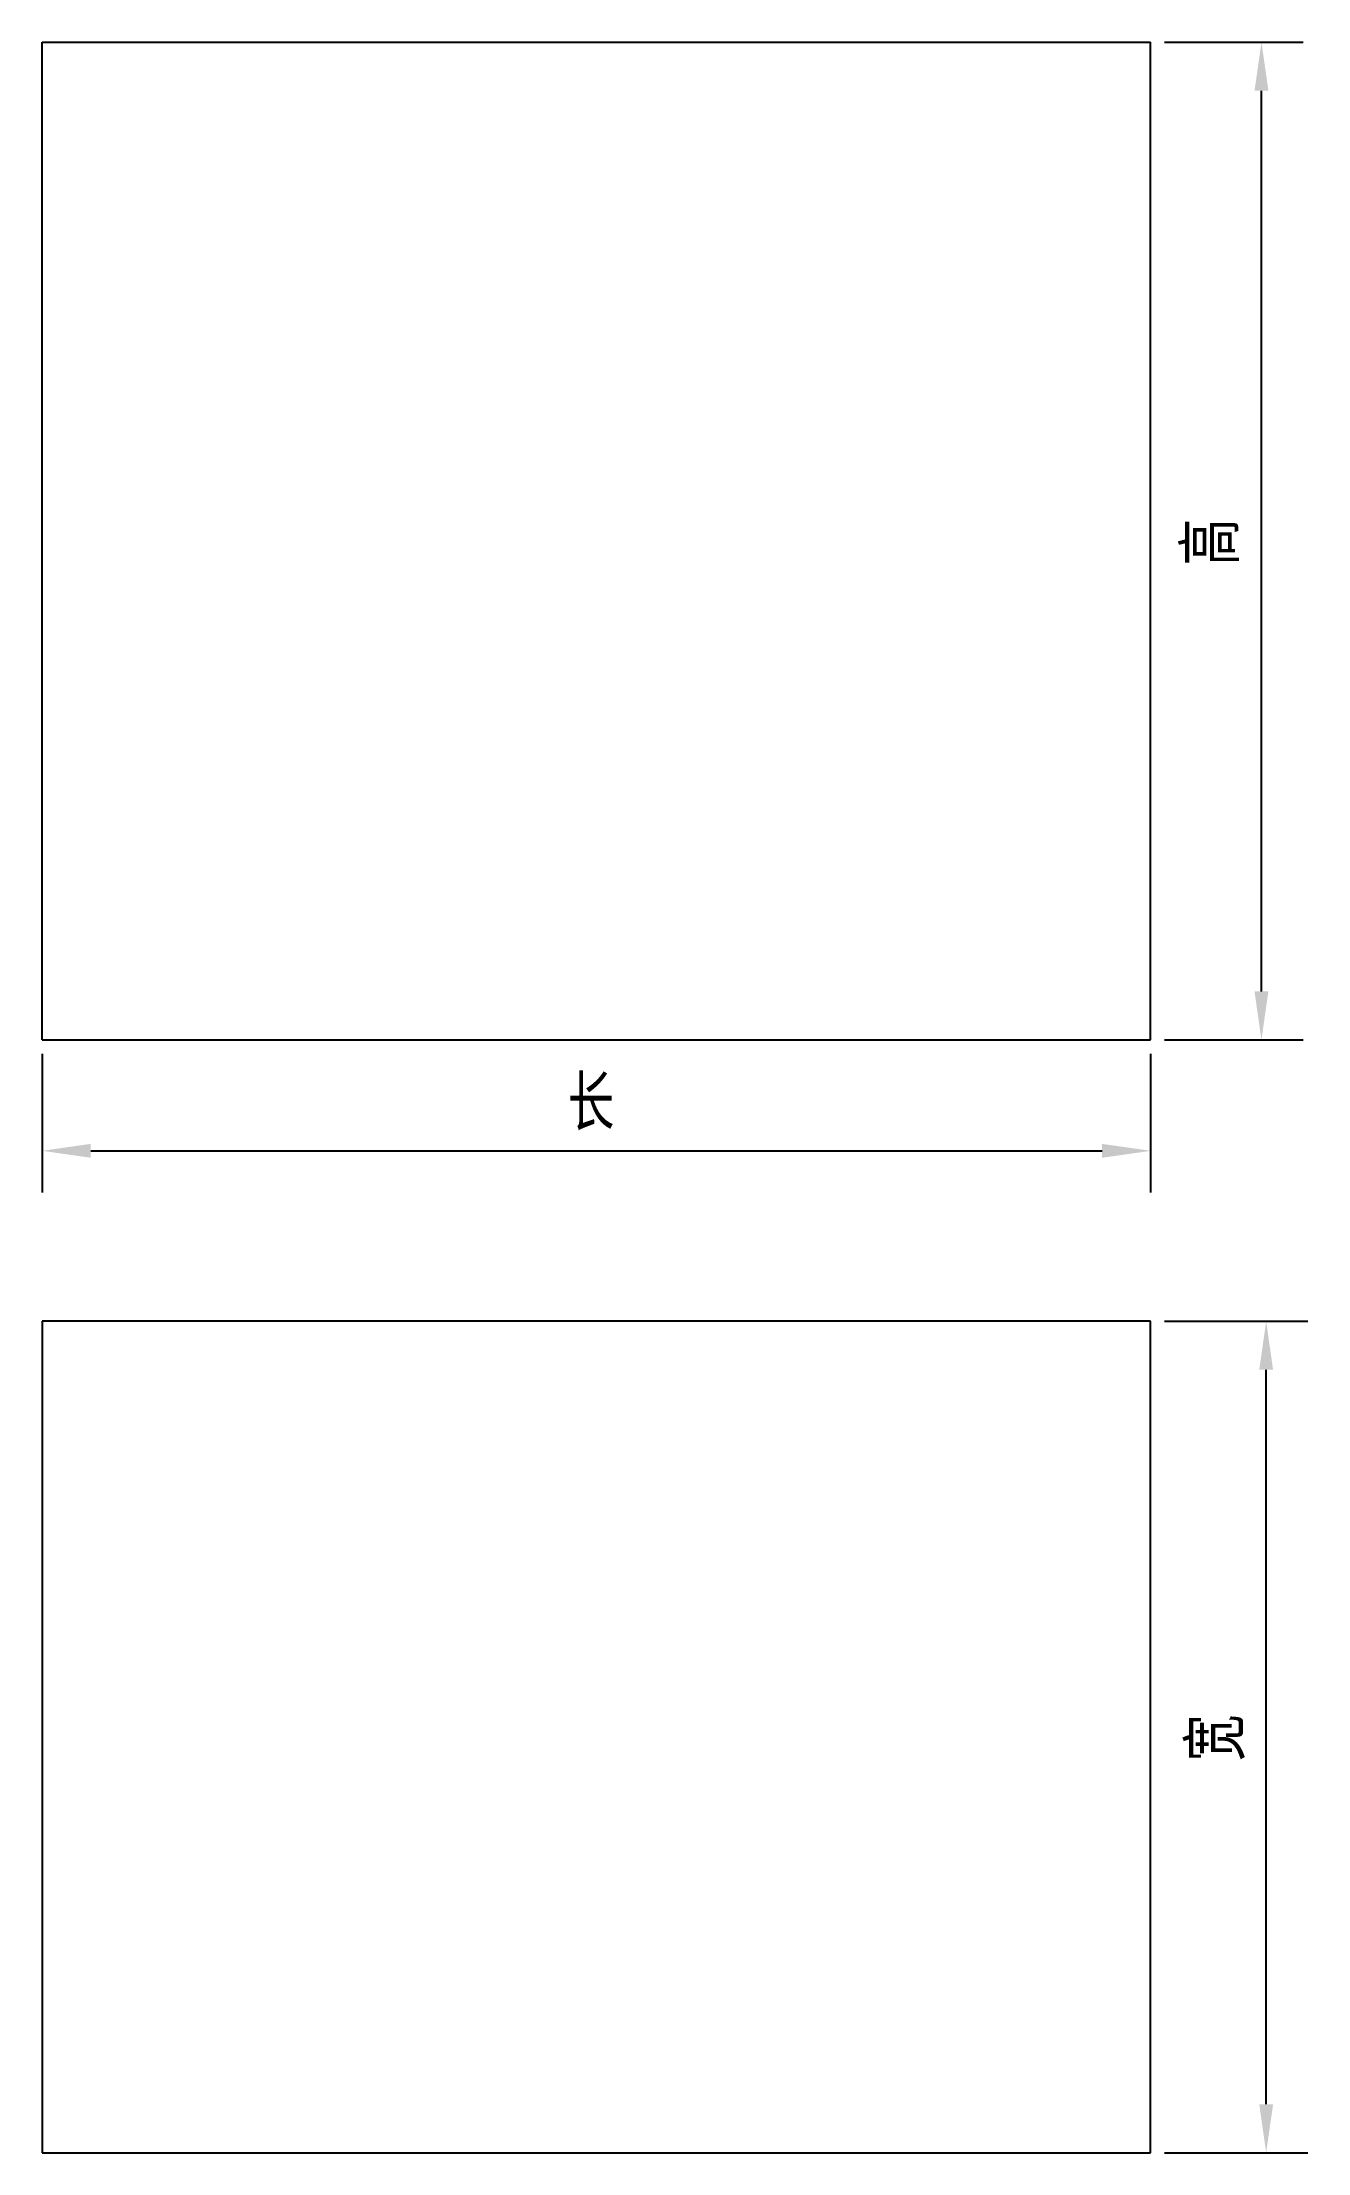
# Model space of a CAD drawing. Header units: millimetres. Extents: x 108 to 199, y 83 to 236.
import ezdxf

# ---------------------------------------------------------------- set-up
doc = ezdxf.new("R2010")
doc.units = ezdxf.units.MM
doc.header["$LTSCALE"] = 23.1
doc.header["$PDMODE"] = 3
doc.header["$PDSIZE"] = 1
doc.layers.get('0').update_dxf_attribs({"linetype": 'CONTINUOUS'})
doc.layers.get('Defpoints').update_dxf_attribs({"linetype": 'CONTINUOUS'})
doc.layers.add('02___PRT_ALL_AXES', color=7, linetype='CONTINUOUS')
doc.layers.add('_DIMENSION', color=7, linetype='CONTINUOUS')
doc.styles.get("Standard").update_dxf_attribs({"font": 'txt', "width": 0.707})
doc.dimstyles.new('DIMSTYLE_1', dxfattribs={"dimtxt": 3.5, "dimasz": 3.5, "dimexe": 3, "dimexo": 1, "dimgap": 0.875, "dimtad": 1, "dimlfac": 2.5, "dimdsep": 46, "dimtxsty": 'Standard', "dimblk": '_FILLED', "dimblk1": '_FILLED', "dimblk2": '_FILLED', "dimcen": 0.09, "dimclrt": 5, "dimazin": 2, "dimtp": 0.5, "dimtm": 0.5, "dimtfac": 1, "dimtofl": 0, "dimtmove": 0, "dimatfit": 3, "dimldrblk": '_FILLED', "dimfxl": 1, "dimtolj": 1, "dimarcsym": 0})

# ---------------------------------------------------------------- blocks, each defined once
blk = doc.blocks.new('_FILLED')
at = {"color": 0, "linetype": 'ByBlock'}
blk.add_solid([(0, 0), (-1, 0.143), (-1, -0.143)], dxfattribs=at)
blk = doc.blocks.new('*D1')
at = {"layer": '_DIMENSION', "color": 0, "linetype": 'Continuous', "lineweight": -2, "transparency": 16777216}
for p, q in [((188.81, 235.64), (198.81, 235.64)), ((195.81, 167.14), (195.81, 232.14)), ((188.81, 163.64), (198.81, 163.64))]:
    blk.add_line(p, q, dxfattribs=at)
at = {"layer": 'Defpoints', "color": 0, "linetype": 'Continuous', "transparency": 16777216}
for p in [(187.81, 235.64), (195.81, 235.64), (187.81, 163.64)]:
    blk.add_point(p, dxfattribs=at)
at = {"layer": '_DIMENSION', "color": 0, "linetype": 'Continuous', "lineweight": -2, "transparency": 16777216, "xscale": 3.5, "yscale": 3.5, "zscale": 3.5}
for p, rotation in [((195.81, 235.64), 90), ((195.81, 163.64), 270)]:
    blk.add_blockref('_FILLED', p, dxfattribs=dict(at, rotation=rotation))
at = {"layer": '_DIMENSION', "color": 5, "linetype": 'Continuous', "transparency": 16777216, "insert": (190.3, 199.57), "char_height": 3.5, "width": 7.4235, "attachment_point": 2, "rotation": 90}
blk.add_mtext('\\A1;{\\fSimSun|b0|i0|c134|p2;高}', dxfattribs=at)
blk = doc.blocks.new('*D2')
at = {"layer": '_DIMENSION', "color": 0, "linetype": 'Continuous', "lineweight": -2, "transparency": 16777216}
for p, q in [((188.81, 143.34), (199.15, 143.34)), ((196.15, 86.84), (196.15, 139.84)), ((188.81, 83.34), (199.15, 83.34))]:
    blk.add_line(p, q, dxfattribs=at)
at = {"layer": 'Defpoints', "color": 0, "linetype": 'Continuous', "transparency": 16777216}
for p in [(187.81, 143.34), (196.15, 143.34), (187.81, 83.34)]:
    blk.add_point(p, dxfattribs=at)
at = {"layer": '_DIMENSION', "color": 0, "linetype": 'Continuous', "lineweight": -2, "transparency": 16777216, "xscale": 3.5, "yscale": 3.5, "zscale": 3.5}
for p, rotation in [((196.15, 143.34), 90), ((196.15, 83.34), 270)]:
    blk.add_blockref('_FILLED', p, dxfattribs=dict(at, rotation=rotation))
at = {"layer": '_DIMENSION', "color": 5, "linetype": 'Continuous', "transparency": 16777216, "insert": (190.66, 113.27), "char_height": 3.5, "width": 7.4235, "attachment_point": 2, "rotation": 90}
blk.add_mtext('\\A1;{\\fSimSun|b0|i0|c134|p2;宽}', dxfattribs=at)
blk = doc.blocks.new('*D3')
at = {"layer": '_DIMENSION', "color": 0, "linetype": 'Continuous', "lineweight": -2, "transparency": 16777216}
for p, q in [((107.81, 162.64), (107.81, 152.64)), ((187.81, 162.64), (187.81, 152.64)), ((111.31, 155.64), (184.31, 155.64))]:
    blk.add_line(p, q, dxfattribs=at)
at = {"layer": 'Defpoints', "color": 0, "linetype": 'Continuous', "transparency": 16777216}
for p in [(107.81, 163.64), (187.81, 163.64), (187.81, 155.64)]:
    blk.add_point(p, dxfattribs=at)
at = {"layer": '_DIMENSION', "color": 0, "linetype": 'Continuous', "lineweight": -2, "transparency": 16777216, "xscale": 3.5, "yscale": 3.5, "zscale": 3.5, "rotation": 180}
blk.add_blockref('_FILLED', (107.81, 155.64), dxfattribs=at)
at = {"layer": '_DIMENSION', "color": 0, "linetype": 'Continuous', "lineweight": -2, "transparency": 16777216, "xscale": 3.5, "yscale": 3.5, "zscale": 3.5}
blk.add_blockref('_FILLED', (187.81, 155.64), dxfattribs=at)
at = {"layer": '_DIMENSION', "color": 5, "linetype": 'Continuous', "transparency": 16777216, "insert": (147.42, 160.97), "char_height": 3.5, "width": 7.4235, "attachment_point": 2}
blk.add_mtext('\\A1;{\\fSimSun|b0|i0|c134|p2;长}', dxfattribs=at)

msp = doc.modelspace()

# ---------------------------------------------------------------- linework, layer by layer
at = {"layer": '02___PRT_ALL_AXES', "color": 7, "linetype": 'Continuous'}
for p, q in [((107.8095, 163.6373), (107.8095, 235.6373)), ((107.8095, 235.6373), (187.8095, 235.6373)), ((187.8095, 163.6373), (187.8095, 235.6373)), ((107.8095, 163.6373), (187.8095, 163.6373)), ((107.8095, 143.3385), (107.8095, 83.3385)), ((187.8095, 143.3385), (107.8095, 143.3385)), ((187.8095, 83.3385), (187.8095, 143.3385)), ((107.8095, 83.3385), (187.8095, 83.3385))]:
    msp.add_line(p, q, dxfattribs=at)

# ---------------------------------------------------------------- dimensions: what is measured, and where the dimension line sits
at = {"layer": '_DIMENSION', "color": 2, "linetype": 'Continuous'}
for base, p1, p2, text, picture, middle in [((195.8095, 235.6373), (187.8095, 163.6373), (187.8095, 235.6373), '{\\fSimSun|b0|i0|c134|p2;高}', '*D1', (195.8095, 199.5666)), ((196.1544, 143.3385), (187.8095, 83.3385), (187.8095, 143.3385), '{\\fSimSun|b0|i0|c134|p2;宽}', '*D2', (196.1544, 113.2678))]:
    dim = msp.add_linear_dim(base=base, p1=p1, p2=p2, angle=90, text=text, dimstyle='DIMSTYLE_1', dxfattribs=at)
    dim.commit()
    dim.dimension.update_dxf_attribs({"geometry": picture, "text_midpoint": middle, "dimtype": 160})
dim = msp.add_linear_dim(base=(187.8095, 155.6373), p1=(107.8095, 163.6373), p2=(187.8095, 163.6373), text='{\\fSimSun|b0|i0|c134|p2;长}', dimstyle='DIMSTYLE_1', dxfattribs=at)
dim.commit()
dim.dimension.update_dxf_attribs({"geometry": '*D3', "text_midpoint": (147.4207, 155.6373), "dimtype": 160})

doc.saveas('drawing.dxf')
